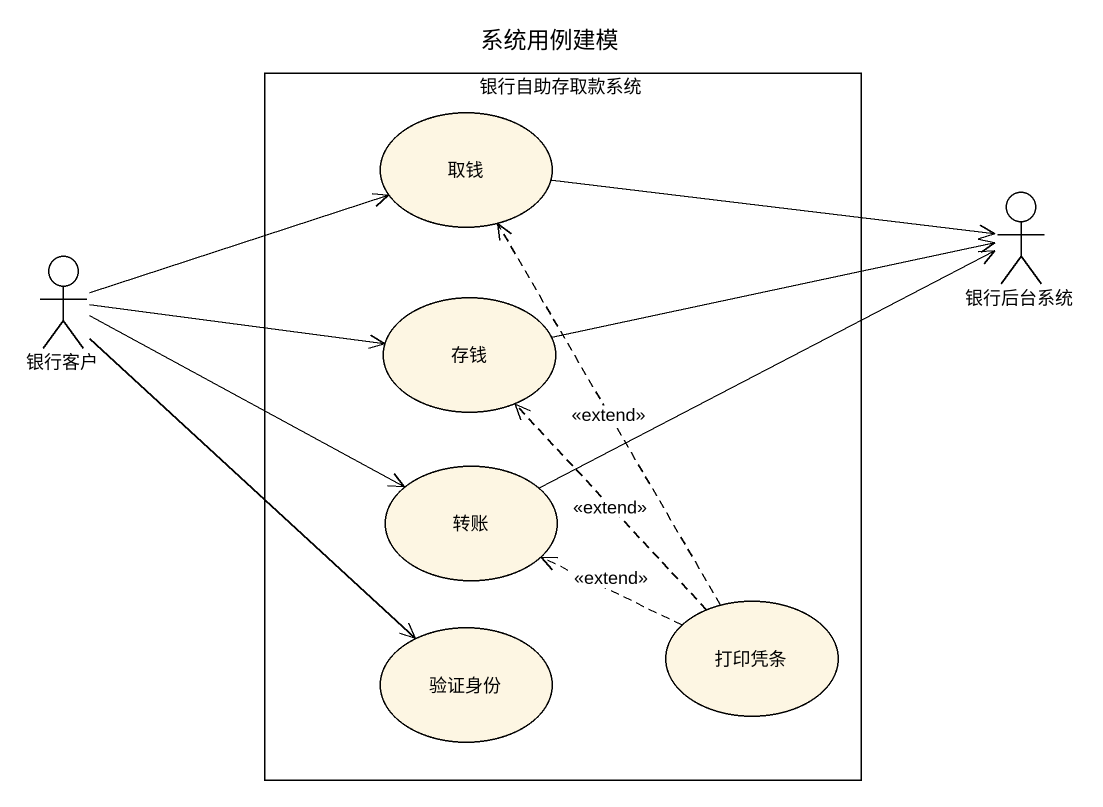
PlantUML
@startuml
title 系统用例建模
rectangle 银行自助存取款系统 {
  usecase 取钱
  usecase 存钱
  usecase 转账
  usecase 打印凭条
  usecase 验证身份
}
actor 银行后台系统
actor 银行客户
银行后台系统 <-left- 取钱
银行后台系统 <-left- 存钱
银行后台系统 <-left- 转账
银行客户 -right-> 取钱
银行客户 -right-> 存钱
银行客户 -right-> 转账
银行客户 --> 验证身份
打印凭条 .up.> 取钱 : <<extend>>
打印凭条 .up.> 存钱 : <<extend>>
打印凭条 .left.> 转账 : <<extend>>
@enduml
